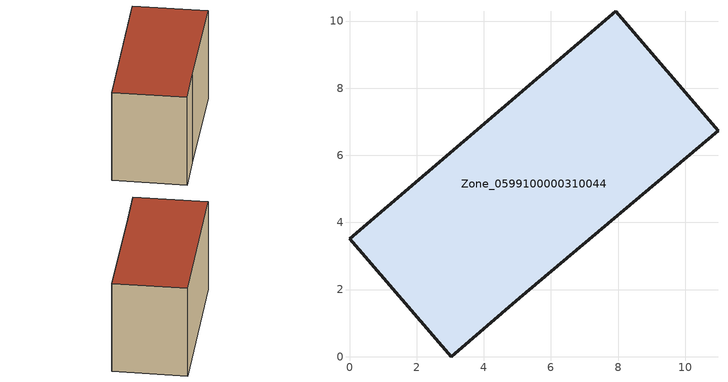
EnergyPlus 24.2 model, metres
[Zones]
Zone_0599100000310044
 floor ground (C_G): 5.07,1.76 3.03,0 0,3.52 7.93,10.29 10.98,6.73 z0
 wall outside (C_F): 7.93,10.29 0,3.52 3.03,0 5.07,1.76 10.98,6.73 7.93,10.29 z0:6.22
 roof outside (C_R): 10.98,6.73 7.93,10.29 0,3.52 3.03,0 5.07,1.76 z6.22
[BUILDING]
Pand.0599100000310044: North Axis=0; Terrain=City; Loads Convergence Tolerance Value=0.04; Temperature Convergence Tolerance Value=0.4; Solar Distribution=FullExterior; Maximum Number of Warmup Days=25; Minimum Number of Warmup Days=1
[Site:Location]
Rotterdam.The.Hague.AP_ZH_NLD Design_Conditions: Latitude=51.96; Longitude=4.45; Time Zone=1; Elevation=-4.5
[SITE:GROUNDTEMPERATURE:BUILDINGSURFACE]
18, 18, 18, 18, 18, 18, 18, 18, 18, 18, 18, 18
[MATERIAL] Thermal Absorptance=0.9; Solar Absorptance=0.7; Visible Absorptance=0.7
Name | Roughness | Thickness | Conductivity | Density | Specific Heat
G.TI.1946 | MediumSmooth | 0.15 | 1 | 540 | 1210
F.TI.1946 | Rough | 0.3 | 0.857143 | 1920 | 840
R.TI.1946 | MediumRough | 0.2 | 0.1 | 1500 | 1000
[CONSTRUCTION]
C_G: G.TI.1946
C_F: F.TI.1946
C_R: R.TI.1946
[ZONE]
Zone_0599100000310044: Type=1; Multiplier=1; Ceiling Height=Autocalculate; Volume=Autocalculate; Floor Area=autocalculate; Part of Total Floor Area=Yes
[ZONEINFILTRATION:DESIGNFLOWRATE]
Infil_Zone_0599100000310044: Zone or ZoneList or Space or SpaceList=Zone_0599100000310044; Schedule=AlwaysOn; Design Flow Rate Calculation Method=Flow/Area; Flow Rate per Floor Area=0.003; Constant Term Coefficient=1; Temperature Term Coefficient=0; Velocity Term Coefficient=0; Velocity Squared Term Coefficient=0
[HVACTEMPLATE:ZONE:IDEALLOADSAIRSYSTEM]
Zone_0599100000310044: Maximum Heating Supply Air Temperature=50; Minimum Cooling Supply Air Temperature=13; Maximum Heating Supply Air Humidity Ratio=0.0156; Minimum Cooling Supply Air Humidity Ratio=0.0077; Heating Limit=NoLimit; Cooling Limit=NoLimit; Dehumidification Control Type=ConstantSensibleHeatRatio; Cooling Sensible Heat Ratio=0.7; Dehumidification Setpoint=60; Humidification Control Type=None; Humidification Setpoint=30; Outdoor Air Method=None; Outdoor Air Flow Rate per Person=0.00944; Outdoor Air Flow Rate per Zone Floor Area=0; Outdoor Air Flow Rate per Zone=0; Demand Controlled Ventilation Type=None; Outdoor Air Economizer Type=NoEconomizer; Heat Recovery Type=None; Sensible Heat Recovery Effectiveness=0.7; Latent Heat Recovery Effectiveness=0.65
[ZONECONTROL:THERMOSTAT]
ThermostatControl_Zone_0599100000310044: Zone or ZoneList=Zone_0599100000310044; Control Type Schedule=DualSetpointControlType; Control 1=Thermostat_Zone_0599100000310044; Temperature Difference Between Cutout And Setpoint=0
[THERMOSTATSETPOINT:DUALSETPOINT]
Thermostat_Zone_0599100000310044: Heating Setpoint Temperature Schedule=HeatingSetpoint_Zone_0599100000310044; Cooling Setpoint Temperature Schedule=CoolingSetpoint_Zone_0599100000310044
[SCHEDULE:COMPACT]
HeatingSetpoint_Zone_0599100000310044: Through: 12/31, For: AllDays, Until: 24:00, 21
CoolingSetpoint_Zone_0599100000310044: Through: 12/31, For: AllDays, Until: 24:00, 24
DualSetpointControlType: Through: 12/31, For: AllDays, Until: 24:00, 4
AlwaysOn: Through: 12/31, For: AllDays, Until: 24:00, 1
